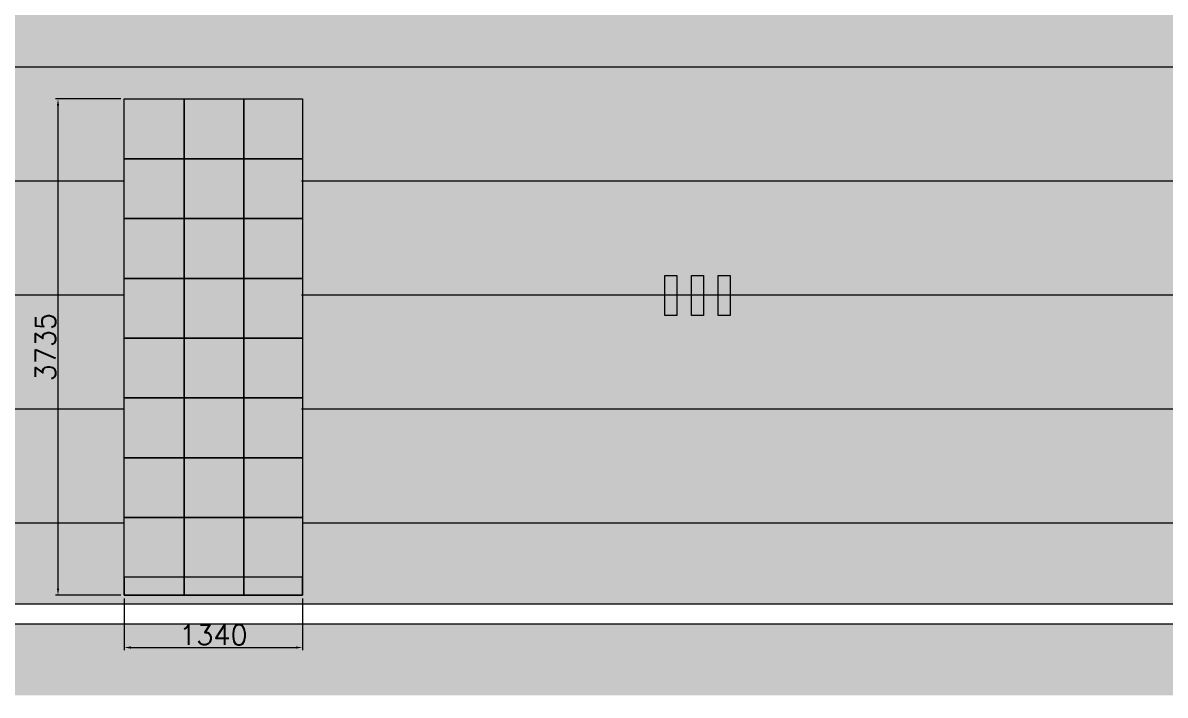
# Model space of a CAD drawing. Header units: millimetres. Extents: x -2143172 to 5255, y -610845 to 279739.
# Drawn here: x -1011544 to -1002954, y -601040 to -595980 of the extents above; entities that cross this region are included whole.
import ezdxf

# ---------------------------------------------------------------- set-up
doc = ezdxf.new("R2010")
doc.units = ezdxf.units.MM
doc.header["$LTSCALE"] = 30
doc.linetypes.add('HIDDEN2', pattern=[0.1875, 0.125, -0.0625])
doc.layers.get('0').update_dxf_attribs({"lineweight": 5})
doc.layers.get('Defpoints').update_dxf_attribs({"lineweight": 5})
for name, color, linetype, lineweight in [('Al door tag', 4, 'Continuous', 5), ('Applique', 250, 'Continuous', 5), ('Fill Aluminum Cladding', 254, 'Continuous', 5), ('Glass Hatch', 165, 'Continuous', 5), ('Hatch', 252, 'Continuous', 5), ('Joints', 250, 'Continuous', 5), ('Proj', 7, 'HIDDEN2', 5)]:
    doc.layers.add(name, color=color, linetype=linetype, lineweight=lineweight)
doc.styles.add('SIMPLEX', font='SIMPLEX.shx', dxfattribs={"height": 150})
doc.dimstyles.new('Buk', dxfattribs={"dimtxt": 150, "dimasz": 50, "dimexe": 20, "dimexo": 25, "dimgap": 20, "dimtad": 1, "dimdec": 0, "dimrnd": 5, "dimdsep": 46, "dimtxsty": 'SIMPLEX', "dimcen": 0, "dimdle": 20, "dimclrd": 256, "dimclre": 256, "dimclrt": 256, "dimadec": 0, "dimazin": 0, "dimtfac": 0.0075, "dimtdec": 0, "dimtmove": 1, "dimatfit": 2, "dimldrblk": 'ARCHTICK', "dimfxl": 1, "dimtolj": 1, "dimtzin": 0, "dimlwd": -1, "dimlwe": -1, "dimarcsym": 0})

# ---------------------------------------------------------------- blocks, each defined once
blk = doc.blocks.new('A$C2B407DD0')
at = {"layer": 'Fill Aluminum Cladding'}
h = blk.add_hatch(color=256, dxfattribs=at)
h.set_gradient(color1=(164, 161, 157), color2=(5, 5, 6), tint=1, name='INVCYLINDER')
h.paths.add_polyline_path([(90, 300), (0, 300), (0, 0), (90, 0)])
at = {"layer": 'Applique', "elevation": 0}
blk.add_lwpolyline([(90, 0), (0, 0), (0, 300), (90, 300)], close=True, dxfattribs=at)
blk = doc.blocks.new('*D955')
at = {"layer": 'Al door tag', "linetype": 'Continuous', "transparency": 16777216}
for p, q in [((-1010782, -600312.8), (-1010782, -600701.8)), ((-1009440.3, -600312.8), (-1009440.3, -600701.8))]:
    blk.add_line(p, q, dxfattribs=at)
at = {"layer": 'Al door tag', "transparency": 16777216}
blk.add_line((-1010732, -600681.8), (-1009490.3, -600681.8), dxfattribs=at)
for points in [[(-1010732, -600673.4), (-1010732, -600690.1), (-1010782, -600681.8)], [(-1009490.3, -600673.4), (-1009490.3, -600690.1), (-1009440.3, -600681.8)]]:
    blk.add_solid(points, dxfattribs=at)
at = {"layer": 'Defpoints', "color": 0, "transparency": 16777216}
for p in [(-1010782, -600287.8, 0.2), (-1009440.3, -600287.8, 0.2), (-1009440.3, -600681.8)]:
    blk.add_point(p, dxfattribs=at)
at = {"layer": 'Al door tag', "transparency": 16777216, "insert": (-1010111.2, -600586.8), "char_height": 150, "attachment_point": 5, "style": 'SIMPLEX'}
blk.add_mtext('\\A1;1340', dxfattribs=at)
blk = doc.blocks.new('_ArchTick')
at = {"color": 0, "linetype": 'ByBlock', "const_width": 0.15}
blk.add_lwpolyline([(-0.5, -0.5), (0.5, 0.5)], dxfattribs=at)
blk = doc.blocks.new('*D956')
at = {"layer": 'Al door tag', "linetype": 'Continuous', "transparency": 16777216}
for p, q in [((-1010807, -596553.4), (-1011299.7, -596553.4)), ((-1010807, -600287.8), (-1011299.7, -600287.8))]:
    blk.add_line(p, q, dxfattribs=at)
at = {"layer": 'Al door tag', "transparency": 16777216}
blk.add_line((-1011279.7, -600237.8), (-1011279.7, -596603.4), dxfattribs=at)
for points in [[(-1011288, -596603.4), (-1011271.4, -596603.4), (-1011279.7, -596553.4)], [(-1011288, -600237.8), (-1011271.4, -600237.8), (-1011279.7, -600287.8)]]:
    blk.add_solid(points, dxfattribs=at)
at = {"layer": 'Defpoints', "color": 0, "transparency": 16777216}
for p in [(-1011279.7, -596553.4), (-1010782, -596553.4, 0.2), (-1010782, -600287.8, 0.2)]:
    blk.add_point(p, dxfattribs=at)
at = {"layer": 'Al door tag', "transparency": 16777216, "insert": (-1011374.7, -598420.6), "char_height": 150, "attachment_point": 5, "rotation": 90, "style": 'SIMPLEX'}
blk.add_mtext('\\A1;3735', dxfattribs=at)

msp = doc.modelspace()

# ---------------------------------------------------------------- hatches: boundary and pattern name
at = {"layer": 'Fill Aluminum Cladding'}
h = msp.add_hatch(color=256, dxfattribs=at)
h.dxf.hatch_style = 1
h.set_gradient(color1=(128, 64, 0), color2=(255, 168, 82), tint=1)
h.paths.add_polyline_path([(-999010.6, -592438.4), (-1013931.4, -592438.4), (-1013931.4, -600353.4), (-999010.6, -600353.4)])
h.paths.add_polyline_path([(-1010782, -595648.4), (-1010782, -595198.4), (-1010782, -594748.4), (-1010782, -594298.4), (-1010782, -593848.4), (-1010782, -593398.4), (-1010782, -592948.4), (-1010782, -592498.4), (-1010332, -592498.4), (-1009882, -592498.4), (-1009432, -592498.4), (-1008982, -592498.4), (-1008532, -592498.4), (-1008082, -592498.4), (-1007632, -592498.4), (-1007182, -592498.4), (-1006732, -592498.4), (-1006282, -592498.4), (-1005832, -592498.4), (-1005382, -592498.4), (-1004932, -592498.4), (-1004482, -592498.4), (-1004032, -592498.4), (-1003582, -592498.4), (-1003107.6, -592498.4), (-1003107.6, -592948.4), (-1003107.6, -593398.4), (-1003107.6, -593848.4), (-1003107.6, -594298.4), (-1003107.6, -594748.4), (-1003107.6, -595198.4), (-1003107.6, -595648.4), (-1003107.6, -595853.4), (-1003582, -595853.4), (-1004032, -595853.4), (-1004482, -595853.4), (-1004932, -595853.4), (-1005382, -595853.4), (-1005832, -595853.4), (-1006282, -595853.4), (-1006732, -595853.4), (-1007182, -595853.4), (-1007632, -595853.4), (-1008082, -595853.4), (-1008532, -595853.4), (-1008982, -595853.4), (-1009432, -595853.4), (-1009882, -595853.4), (-1010332, -595853.4), (-1010782, -595853.4)], flags=0)
h.paths.add_polyline_path([(-1010782, -592498.4), (-1003107.6, -592498.4), (-1003107.6, -595853.4), (-1010782, -595853.4)], flags=16)
h.paths.add_polyline_path([(-1010782, -596553.4), (-1010332, -596553.4), (-1009882, -596553.4), (-1009440.3, -596553.4), (-1009440.3, -597003.4), (-1009440.3, -597453.4), (-1009440.3, -597903.4), (-1009440.3, -598353.4), (-1009440.3, -598803.4), (-1009440.3, -599253.4), (-1009440.3, -599703.4), (-1009440.3, -600153.4), (-1009440.3, -600287.8), (-1009882, -600287.8), (-1010332, -600287.8), (-1010782, -600287.8), (-1010782, -600153.4), (-1010782, -599703.4), (-1010782, -599253.4), (-1010782, -598803.4), (-1010782, -598353.4), (-1010782, -597903.4), (-1010782, -597453.4), (-1010782, -597003.4)], flags=16)
h.paths.add_polyline_path([(-1010782, -596553.4), (-1009440.3, -596553.4), (-1009440.3, -600287.8), (-1010782, -600287.8)], flags=0)
h.paths.add_polyline_path([(-1010332, -595648.4), (-1010332, -595198.4), (-1010332, -594748.4), (-1010332, -594298.4), (-1010332, -593848.4), (-1010332, -593398.4), (-1010332, -592948.4), (-1009882, -592948.4), (-1009432, -592948.4), (-1008982, -592948.4), (-1008532, -592948.4), (-1008082, -592948.4), (-1007632, -592948.4), (-1007182, -592948.4), (-1006732, -592948.4), (-1006282, -592948.4), (-1005832, -592948.4), (-1005382, -592948.4), (-1004932, -592948.4), (-1004482, -592948.4), (-1004032, -592948.4), (-1003582, -592948.4), (-1003582, -593398.4), (-1003582, -593848.4), (-1003582, -594298.4), (-1003582, -594748.4), (-1003582, -595198.4), (-1003582, -595648.4), (-1004032, -595648.4), (-1004482, -595648.4), (-1004932, -595648.4), (-1005382, -595648.4), (-1005832, -595648.4), (-1006282, -595648.4), (-1006732, -595648.4), (-1007182, -595648.4), (-1007632, -595648.4), (-1008082, -595648.4), (-1008532, -595648.4), (-1008982, -595648.4), (-1009432, -595648.4), (-1009882, -595648.4)], flags=0)
h.paths.add_polyline_path([(-1010332, -597003.4), (-1009882, -597003.4), (-1009882, -597453.4), (-1009882, -597903.4), (-1009882, -598353.4), (-1009882, -598803.4), (-1009882, -599253.4), (-1009882, -599703.4), (-1009882, -600153.4), (-1010332, -600153.4), (-1010332, -599703.4), (-1010332, -599253.4), (-1010332, -598803.4), (-1010332, -598353.4), (-1010332, -597903.4), (-1010332, -597453.4)], flags=0)
h.paths.add_polyline_path([(-1009882, -595198.4), (-1009882, -594748.4), (-1009882, -594298.4), (-1009882, -593848.4), (-1009882, -593398.4), (-1009432, -593398.4), (-1008982, -593398.4), (-1008532, -593398.4), (-1008082, -593398.4), (-1007632, -593398.4), (-1007182, -593398.4), (-1006732, -593398.4), (-1006282, -593398.4), (-1005832, -593398.4), (-1005382, -593398.4), (-1004932, -593398.4), (-1004482, -593398.4), (-1004032, -593398.4), (-1004032, -593848.4), (-1004032, -594298.4), (-1004032, -594748.4), (-1004032, -595198.4), (-1004482, -595198.4), (-1004932, -595198.4), (-1005382, -595198.4), (-1005832, -595198.4), (-1006282, -595198.4), (-1006732, -595198.4), (-1007182, -595198.4), (-1007632, -595198.4), (-1008082, -595198.4), (-1008532, -595198.4), (-1008982, -595198.4), (-1009432, -595198.4)], flags=0)
h.paths.add_polyline_path([(-1012070.1, -597882.2), (-1012070.1, -598182.2), (-1012160.1, -598182.2), (-1012160.1, -597882.2)], flags=16)
h.paths.add_polyline_path([(-1012270.1, -597882.2), (-1012270.1, -598182.2), (-1012360.1, -598182.2), (-1012360.1, -597882.2)], flags=16)
h.paths.add_polyline_path([(-1012470.1, -597882.2), (-1012470.1, -598182.2), (-1012560.1, -598182.2), (-1012560.1, -597882.2)], flags=16)
h.paths.add_polyline_path([(-1009432, -594748.4), (-1009432, -594298.4), (-1009432, -593848.4), (-1008982, -593848.4), (-1008532, -593848.4), (-1008082, -593848.4), (-1007632, -593848.4), (-1007182, -593848.4), (-1006732, -593848.4), (-1006282, -593848.4), (-1005832, -593848.4), (-1005382, -593848.4), (-1004932, -593848.4), (-1004482, -593848.4), (-1004482, -594298.4), (-1004482, -594748.4), (-1004932, -594748.4), (-1005382, -594748.4), (-1005832, -594748.4), (-1006282, -594748.4), (-1006732, -594748.4), (-1007182, -594748.4), (-1007632, -594748.4), (-1008082, -594748.4), (-1008532, -594748.4), (-1008982, -594748.4)], flags=0)
h.paths.add_polyline_path([(-1006716, -597882.2), (-1006626, -597882.2), (-1006626, -598182.2), (-1006716, -598182.2)], flags=16)
h.paths.add_polyline_path([(-1006516, -597882.2), (-1006426, -597882.2), (-1006426, -598182.2), (-1006516, -598182.2)], flags=16)
h.paths.add_polyline_path([(-1006316, -597882.2), (-1006226, -597882.2), (-1006226, -598182.2), (-1006316, -598182.2)], flags=16)
h.paths.add_polyline_path([(-1001716, -597882.2), (-1001626, -597882.2), (-1001626, -598182.2), (-1001716, -598182.2)], flags=16)
h.paths.add_polyline_path([(-1001516, -597882.2), (-1001426, -597882.2), (-1001426, -598182.2), (-1001516, -598182.2)], flags=16)
h.paths.add_polyline_path([(-1001316, -597882.2), (-1001226, -597882.2), (-1001226, -598182.2), (-1001316, -598182.2)], flags=16)
at = {"layer": 'Glass Hatch', "transparency": 33554597}
h = msp.add_hatch(color=256, dxfattribs=at)
h.set_gradient(color1=(255, 255, 255), color2=(147, 149, 152), tint=1, name='INVSPHERICAL')
h.paths.add_polyline_path([(-1010332, -596553.4), (-1010782, -596553.4), (-1010782, -597003.4), (-1010332, -597003.4)])
h = msp.add_hatch(color=256, dxfattribs=at)
h.set_gradient(color1=(255, 255, 255), color2=(147, 149, 152), tint=1, name='INVSPHERICAL')
h.paths.add_polyline_path([(-1009882, -596553.4), (-1010332, -596553.4), (-1010332, -597003.4), (-1009882, -597003.4)])
h = msp.add_hatch(color=256, dxfattribs=at)
h.set_gradient(color1=(255, 255, 255), color2=(147, 149, 152), tint=1, name='INVSPHERICAL')
h.paths.add_polyline_path([(-1009440.3, -596553.4), (-1009882, -596553.4), (-1009882, -597003.4), (-1009440.3, -597003.4)])
h = msp.add_hatch(color=256, dxfattribs=at)
h.set_gradient(color1=(255, 255, 255), color2=(147, 149, 152), tint=1, name='INVSPHERICAL')
h.paths.add_polyline_path([(-1010332, -597003.4), (-1010782, -597003.4), (-1010782, -597453.4), (-1010332, -597453.4)])
h = msp.add_hatch(color=256, dxfattribs=at)
h.set_gradient(color1=(255, 255, 255), color2=(147, 149, 152), tint=1, name='INVSPHERICAL')
h.paths.add_polyline_path([(-1009882, -597003.4), (-1010332, -597003.4), (-1010332, -597453.4), (-1009882, -597453.4)])
h = msp.add_hatch(color=256, dxfattribs=at)
h.set_gradient(color1=(255, 255, 255), color2=(147, 149, 152), tint=1, name='INVSPHERICAL')
h.paths.add_polyline_path([(-1009440.3, -597003.4), (-1009882, -597003.4), (-1009882, -597453.4), (-1009440.3, -597453.4)])
h = msp.add_hatch(color=256, dxfattribs=at)
h.set_gradient(color1=(255, 255, 255), color2=(147, 149, 152), tint=1, name='INVSPHERICAL')
h.paths.add_polyline_path([(-1010332, -597453.4), (-1010782, -597453.4), (-1010782, -597903.4), (-1010332, -597903.4)])
h = msp.add_hatch(color=256, dxfattribs=at)
h.set_gradient(color1=(255, 255, 255), color2=(147, 149, 152), tint=1, name='INVSPHERICAL')
h.paths.add_polyline_path([(-1009882, -597453.4), (-1010332, -597453.4), (-1010332, -597903.4), (-1009882, -597903.4)])
h = msp.add_hatch(color=256, dxfattribs=at)
h.set_gradient(color1=(255, 255, 255), color2=(147, 149, 152), tint=1, name='INVSPHERICAL')
h.paths.add_polyline_path([(-1009440.3, -597453.4), (-1009882, -597453.4), (-1009882, -597903.4), (-1009440.3, -597903.4)])
h = msp.add_hatch(color=256, dxfattribs=at)
h.set_gradient(color1=(255, 255, 255), color2=(147, 149, 152), tint=1, name='INVSPHERICAL')
h.paths.add_polyline_path([(-1010332, -597903.4), (-1010782, -597903.4), (-1010782, -598353.4), (-1010332, -598353.4)])
h = msp.add_hatch(color=256, dxfattribs=at)
h.set_gradient(color1=(255, 255, 255), color2=(147, 149, 152), tint=1, name='INVSPHERICAL')
h.paths.add_polyline_path([(-1009882, -597903.4), (-1010332, -597903.4), (-1010332, -598353.4), (-1009882, -598353.4)])
h = msp.add_hatch(color=256, dxfattribs=at)
h.set_gradient(color1=(255, 255, 255), color2=(147, 149, 152), tint=1, name='INVSPHERICAL')
h.paths.add_polyline_path([(-1009440.3, -597903.4), (-1009882, -597903.4), (-1009882, -598353.4), (-1009440.3, -598353.4)])
h = msp.add_hatch(color=256, dxfattribs=at)
h.set_gradient(color1=(255, 255, 255), color2=(147, 149, 152), tint=1, name='INVSPHERICAL')
h.paths.add_polyline_path([(-1010332, -598353.4), (-1010782, -598353.4), (-1010782, -598803.4), (-1010332, -598803.4)])
h = msp.add_hatch(color=256, dxfattribs=at)
h.set_gradient(color1=(255, 255, 255), color2=(147, 149, 152), tint=1, name='INVSPHERICAL')
h.paths.add_polyline_path([(-1009882, -598353.4), (-1010332, -598353.4), (-1010332, -598803.4), (-1009882, -598803.4)])
h = msp.add_hatch(color=256, dxfattribs=at)
h.set_gradient(color1=(255, 255, 255), color2=(147, 149, 152), tint=1, name='INVSPHERICAL')
h.paths.add_polyline_path([(-1009440.3, -598353.4), (-1009882, -598353.4), (-1009882, -598803.4), (-1009440.3, -598803.4)])
h = msp.add_hatch(color=256, dxfattribs=at)
h.set_gradient(color1=(255, 255, 255), color2=(147, 149, 152), tint=1, name='INVSPHERICAL')
h.paths.add_polyline_path([(-1010332, -598803.4), (-1010782, -598803.4), (-1010782, -599253.4), (-1010332, -599253.4)])
h = msp.add_hatch(color=256, dxfattribs=at)
h.set_gradient(color1=(255, 255, 255), color2=(147, 149, 152), tint=1, name='INVSPHERICAL')
h.paths.add_polyline_path([(-1009882, -598803.4), (-1010332, -598803.4), (-1010332, -599253.4), (-1009882, -599253.4)])
h = msp.add_hatch(color=256, dxfattribs=at)
h.set_gradient(color1=(255, 255, 255), color2=(147, 149, 152), tint=1, name='INVSPHERICAL')
h.paths.add_polyline_path([(-1009440.3, -598803.4), (-1009882, -598803.4), (-1009882, -599253.4), (-1009440.3, -599253.4)])
h = msp.add_hatch(color=256, dxfattribs=at)
h.set_gradient(color1=(255, 255, 255), color2=(147, 149, 152), tint=1, name='SPHERICAL')
h.paths.add_polyline_path([(-1010332, -599253.4), (-1010782, -599253.4), (-1010782, -599703.4), (-1010332, -599703.4)])
h = msp.add_hatch(color=256, dxfattribs=at)
h.set_gradient(color1=(255, 255, 255), color2=(147, 149, 152), tint=1, name='INVSPHERICAL')
h.paths.add_polyline_path([(-1009882, -599253.4), (-1010332, -599253.4), (-1010332, -599703.4), (-1009882, -599703.4)])
h = msp.add_hatch(color=256, dxfattribs=at)
h.set_gradient(color1=(255, 255, 255), color2=(147, 149, 152), tint=1, name='INVSPHERICAL')
h.paths.add_polyline_path([(-1009440.3, -599253.4), (-1009882, -599253.4), (-1009882, -599703.4), (-1009440.3, -599703.4)])
h = msp.add_hatch(color=256, dxfattribs=at)
h.set_gradient(color1=(255, 255, 255), color2=(147, 149, 152), tint=1, name='INVSPHERICAL')
h.paths.add_polyline_path([(-1010332, -599703.4), (-1010782, -599703.4), (-1010782, -600153.4), (-1010332, -600153.4)])
h = msp.add_hatch(color=256, dxfattribs=at)
h.set_gradient(color1=(255, 255, 255), color2=(147, 149, 152), tint=1, name='INVSPHERICAL')
h.paths.add_polyline_path([(-1009882, -599703.4), (-1010332, -599703.4), (-1010332, -600153.4), (-1009882, -600153.4)])
h = msp.add_hatch(color=256, dxfattribs=at)
h.set_gradient(color1=(255, 255, 255), color2=(147, 149, 152), tint=1, name='INVSPHERICAL')
h.paths.add_polyline_path([(-1009440.3, -599703.4), (-1009882, -599703.4), (-1009882, -600153.4), (-1009440.3, -600153.4)])
h = msp.add_hatch(color=256, dxfattribs=at)
h.set_gradient(color1=(255, 255, 255), color2=(147, 149, 152), tint=1, name='SPHERICAL')
h.paths.add_polyline_path([(-1010332, -600153.4), (-1010782, -600153.4), (-1010782, -600287.8), (-1010332, -600287.8)])
h = msp.add_hatch(color=256, dxfattribs=at)
h.set_gradient(color1=(255, 255, 255), color2=(147, 149, 152), tint=1, name='SPHERICAL')
h.paths.add_polyline_path([(-1009882, -600153.4), (-1010332, -600153.4), (-1010332, -600287.8), (-1009882, -600287.8)])
h = msp.add_hatch(color=256, dxfattribs=at)
h.set_gradient(color1=(255, 255, 255), color2=(147, 149, 152), tint=1, name='SPHERICAL')
h.paths.add_polyline_path([(-1009440.3, -600153.4), (-1009882, -600153.4), (-1009882, -600287.8), (-1009440.3, -600287.8)])
at = {"layer": 'Hatch', "transparency": 33554636}
h = msp.add_hatch(color=256, dxfattribs=at)
h.dxf.hatch_style = 1
h.paths.add_polyline_path([(-1028110.6, -600503.4), (-1028110.6, -601040.3), (-988111.7, -601040.3), (-988111.7, -600503.4)])

# ---------------------------------------------------------------- linework, layer by layer
at = {"layer": 'Al door tag', "elevation": 0.2}
for points in [[(-1010782, -596553.4), (-1009440.3, -596553.4), (-1009440.3, -600287.8), (-1010782, -600287.8)], [(-1010782, -596553.4), (-1010332, -596553.4), (-1010332, -597003.4), (-1010782, -597003.4)], [(-1010332, -596553.4), (-1009882, -596553.4), (-1009882, -597003.4), (-1010332, -597003.4)], [(-1009882, -596553.4), (-1009440.3, -596553.4), (-1009440.3, -597003.4), (-1009882, -597003.4)], [(-1010782, -597003.4), (-1010332, -597003.4), (-1010332, -597453.4), (-1010782, -597453.4)], [(-1010332, -597003.4), (-1009882, -597003.4), (-1009882, -597453.4), (-1010332, -597453.4)], [(-1009882, -597003.4), (-1009440.3, -597003.4), (-1009440.3, -597453.4), (-1009882, -597453.4)], [(-1010782, -597453.4), (-1010332, -597453.4), (-1010332, -597903.4), (-1010782, -597903.4)], [(-1010332, -597453.4), (-1009882, -597453.4), (-1009882, -597903.4), (-1010332, -597903.4)], [(-1009882, -597453.4), (-1009440.3, -597453.4), (-1009440.3, -597903.4), (-1009882, -597903.4)], [(-1010782, -597903.4), (-1010332, -597903.4), (-1010332, -598353.4), (-1010782, -598353.4)], [(-1010332, -597903.4), (-1009882, -597903.4), (-1009882, -598353.4), (-1010332, -598353.4)], [(-1009882, -597903.4), (-1009440.3, -597903.4), (-1009440.3, -598353.4), (-1009882, -598353.4)], [(-1010782, -598353.4), (-1010332, -598353.4), (-1010332, -598803.4), (-1010782, -598803.4)], [(-1010332, -598353.4), (-1009882, -598353.4), (-1009882, -598803.4), (-1010332, -598803.4)], [(-1009882, -598353.4), (-1009440.3, -598353.4), (-1009440.3, -598803.4), (-1009882, -598803.4)], [(-1010782, -598803.4), (-1010332, -598803.4), (-1010332, -599253.4), (-1010782, -599253.4)], [(-1010332, -598803.4), (-1009882, -598803.4), (-1009882, -599253.4), (-1010332, -599253.4)], [(-1009882, -598803.4), (-1009440.3, -598803.4), (-1009440.3, -599253.4), (-1009882, -599253.4)], [(-1010782, -599253.4), (-1010332, -599253.4), (-1010332, -599703.4), (-1010782, -599703.4)], [(-1010332, -599253.4), (-1009882, -599253.4), (-1009882, -599703.4), (-1010332, -599703.4)], [(-1009882, -599253.4), (-1009440.3, -599253.4), (-1009440.3, -599703.4), (-1009882, -599703.4)], [(-1010782, -599703.4), (-1010332, -599703.4), (-1010332, -600153.4), (-1010782, -600153.4)], [(-1010332, -599703.4), (-1009882, -599703.4), (-1009882, -600153.4), (-1010332, -600153.4)], [(-1009882, -599703.4), (-1009440.3, -599703.4), (-1009440.3, -600153.4), (-1009882, -600153.4)], [(-1010782, -600287.8), (-1010332, -600287.8), (-1010332, -600153.4), (-1010782, -600153.4)], [(-1010332, -600287.8), (-1009882, -600287.8), (-1009882, -600153.4), (-1010332, -600153.4)], [(-1009882, -600287.8), (-1009440.3, -600287.8), (-1009440.3, -600153.4), (-1009882, -600153.4)]]:
    msp.add_lwpolyline(points, close=True, dxfattribs=at)
at = {"layer": 'Joints'}
for p, q in [((-1013931.4, -596312.4, 0.2), (-999010.6, -596312.4, 0.2)), ((-1013931.4, -597170.4, 0.2), (-1010782, -597170.4, 0.2)), ((-1009448.7, -597170.4, 0.2), (-999010.6, -597170.4, 0.2)), ((-1013931.4, -598028.4, 0.2), (-1010782, -598028.4, 0.2)), ((-1009448.7, -598028.4, 0.2), (-999010.6, -598028.4, 0.2)), ((-1013931.4, -598886.4, 0.2), (-1010782, -598886.4, 0.2)), ((-1009448.7, -598886.4, 0.2), (-999010.6, -598886.4, 0.2)), ((-1013931.4, -599744.4, 0.2), (-1010782, -599744.4, 0.2)), ((-1009440.3, -599744.4, 0.2), (-999010.6, -599744.4, 0.2))]:
    msp.add_line(p, q, dxfattribs=at)
at = {"layer": 'Proj'}
for p, q in [((-1028110.6, -600353.4, 0.2), (-988111.7, -600353.4, 0.2)), ((-1028110.6, -600503.4, 0.2), (-988111.7, -600503.4, 0.2))]:
    msp.add_line(p, q, dxfattribs=at)

# ---------------------------------------------------------------- block references
at = {"layer": 'Applique'}
for p in [(-1006716, -598182.2, 0.2), (-1006516, -598182.2, 0.2), (-1006316, -598182.2, 0.2)]:
    msp.add_blockref('A$C2B407DD0', p, dxfattribs=at)

# ---------------------------------------------------------------- dimensions: what is measured, and where the dimension line sits
at = {"layer": 'Al door tag'}
dim = msp.add_linear_dim(base=(-1011279.7, -596553.4), p1=(-1010782, -600287.8, 0.2), p2=(-1010782, -596553.4, 0.2), angle=90, dimstyle='Buk', dxfattribs=at)
dim.commit()
dim.dimension.update_dxf_attribs({"geometry": '*D956', "text_midpoint": (-1011374.7, -598420.6)})
dim = msp.add_linear_dim(base=(-1009440.3, -600681.8), p1=(-1010782, -600287.8, 0.2), p2=(-1009440.3, -600287.8, 0.2), dimstyle='Buk', dxfattribs=at)
dim.commit()
dim.dimension.update_dxf_attribs({"geometry": '*D955', "text_midpoint": (-1010111.2, -600586.8)})

doc.saveas('drawing.dxf')
